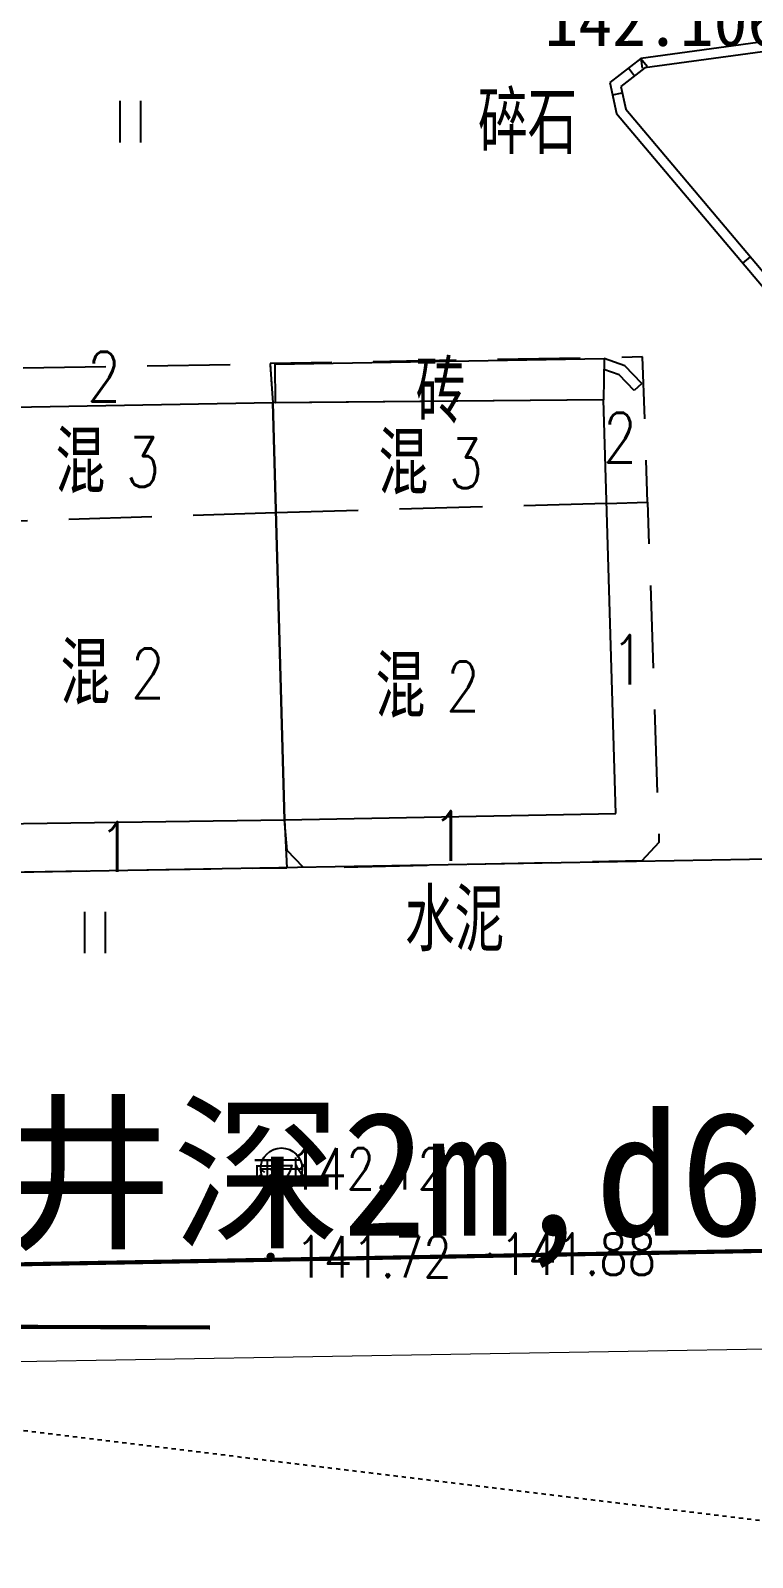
# Model space of a CAD drawing. Extents: x 529262 to 576451, y 2694391 to 2717535.
# Drawn here: x 564790.52 to 564807.95, y 2709664.16 to 2709701.02 of the extents above; entities that cross this region are included whole.
import ezdxf
from ezdxf.enums import TextEntityAlignment as Align
from ezdxf.xclip import XClip

# ---------------------------------------------------------------- set-up
doc = ezdxf.new("R2010")
doc.units = 0
doc.header["$XCLIPFRAME"] = 0
doc.linetypes.add('DASH', pattern=[0.35, 0.25, -0.1])
doc.linetypes.add('X5', pattern=[3, 2, -1])
for name, color, linetype in [('a红线图', 1, 'Continuous'), ('COMPONENT', 8, 'Continuous'), ('DLSS', 4, 'Continuous'), ('GCD', 8, 'Continuous'), ('GXYZ', 8, 'Continuous'), ('JMD', 8, 'Continuous'), ('KZD', 8, 'Continuous'), ('PP-COM', 7, 'Continuous'), ('RD-红线', 7, 'Continuous'), ('ZBTZ', 8, 'Continuous'), ('ZJ', 7, 'Continuous'), ('新建水沟', 7, 'Continuous')]:
    doc.layers.add(name, color=color, linetype=linetype)
doc.layers.add('现状管道深度（物探资料）', color=2, linetype='Continuous', plot=False)
doc.styles.add('HZ', font='rs.shx', dxfattribs={"width": 0.8, "bigfont": 'hztxt.shx'})
doc.styles.get("Standard").update_dxf_attribs({"font": '', "height": 2.5, "bigfont": 'smfs.shx'})
doc.styles.add('宋体', font='', dxfattribs={"width": 0.75})
doc.styles.add('等线体', font='simhei.ttf')
doc.styles.get('Standard').set_extended_font_data('FangSong_GB2312')
doc.styles.get('宋体').set_extended_font_data('SimSun')

# ---------------------------------------------------------------- blocks, each defined once
blk = doc.blocks.new('A$C19FD0107')
at = {"layer": 'RD-红线', "color": 8, "linetype": 'Continuous', "flags": 128}
blk.add_lwpolyline([(-5851.790195852518, 15296.32148194173), (-6220.865724943578, 15289.86454424309), (-6220.992736808956, 15289.86232218379)], dxfattribs=at)
blk = doc.blocks.new('GC200')
at = {"linetype": 'Continuous', "const_width": 0.2, "flags": 128}
blk.add_lwpolyline([(-0.1, 0, 1), (0.1, 0, 1)], format="xyb", close=True, dxfattribs=at)
blk = doc.blocks.new('gc121')
at = {"color": 8}
for p, q in [((-0.5, -1), (-0.5, 1)), ((0.5, -1), (0.5, 1))]:
    blk.add_line(p, q, dxfattribs=at)
blk = doc.blocks.new('gcbj0103')
for p, q in [((-1, 0), (1, 0)), ((-0.9009279699931144, 0.4339686542644392), (0.9009279699931144, 0.4339686542644392)), ((-0.8840719287007585, -0.4673508584386284), (0.8840719287007585, -0.4673508584386284))]:
    blk.add_line(p, q)
blk.add_circle((0, 0), 1)

msp = doc.modelspace()

# ---------------------------------------------------------------- linework, layer by layer
at = {"layer": 'a红线图', "color": 8, "linetype": 'Continuous', "lineweight": 0, "flags": 128}
msp.add_lwpolyline([(564727.3493957546, 2709667.839831631), (566620.3043044343, 2709699.42955209)], dxfattribs=at)
msp.add_lwpolyline([(564727.3493957546, 2709667.839831631), (566620.3043044343, 2709699.42955209)], dxfattribs=at)
at = {"layer": 'DLSS', "linetype": 'Continuous', "flags": 128}
msp.add_lwpolyline([(564808.9788908736, 2709688.064163013, 0.1, 0.1, 0), (564811.222, 2709673.401, 0.1, 0.1, 0), (564811.044, 2709673.211, 0.1, 0.1, 0), (564809.322, 2709671.579, 0.1, 0.1, 0), (564746.812, 2709670.449, 0, 0, 0)], format="xyseb", dxfattribs=at)
msp.add_lwpolyline([(564808.9788908736, 2709688.064163013, 0.1, 0.1, 0), (564811.222, 2709673.401, 0.1, 0.1, 0), (564811.044, 2709673.211, 0.1, 0.1, 0), (564809.322, 2709671.579, 0.1, 0.1, 0), (564746.812, 2709670.449, 0, 0, 0)], format="xyseb", dxfattribs=at)
at = {"layer": 'DLSS', "linetype": 'Continuous', "const_width": 0.1, "elevation": 24.55299999999998, "flags": 128}
msp.add_lwpolyline([(564705.5832439967, 2709669.984608654), (564794.857725061, 2709669.710870859)], dxfattribs=at)
at = {"layer": 'JMD', "linetype": 'Continuous'}
for p, q in [((564804.9592494417, 2709700.115838124), (564805.106420362, 2709699.926257745)), ((564804.9592494417, 2709700.115838124), (564805.106420362, 2709699.926257745)), ((564804.9592494417, 2709700.115838124), (564805.106420362, 2709699.926257745)), ((564804.9592494417, 2709700.115838124), (564805.106420362, 2709699.926257745)), ((564805.2596494417, 2709700.349038125), (564805.2918569864, 2709700.111209039)), ((564805.2596494417, 2709700.349038125), (564805.406820362, 2709700.159457745)), ((564805.2596494417, 2709700.349038125), (564805.2918569864, 2709700.111209039)), ((564805.2596494417, 2709700.349038125), (564805.406820362, 2709700.159457745)), ((564805.2596494417, 2709700.349038125), (564805.2918569864, 2709700.111209039)), ((564805.2596494417, 2709700.349038125), (564805.406820362, 2709700.159457745)), ((564805.2596494417, 2709700.349038125), (564805.2918569864, 2709700.111209039)), ((564805.2596494417, 2709700.349038125), (564805.406820362, 2709700.159457745)), ((564804.5738494417, 2709699.465238125), (564804.8084026912, 2709699.516078789)), ((564804.5738494417, 2709699.465238125), (564804.8084026912, 2709699.516078789)), ((564804.5738494417, 2709699.465238125), (564804.8084026912, 2709699.516078789)), ((564804.5738494417, 2709699.465238125), (564804.8084026912, 2709699.516078789)), ((564807.7207694837, 2709695.403345255), (564807.9041343977, 2709695.558191334)), ((564807.7207694837, 2709695.403345255), (564807.9041343977, 2709695.558191334)), ((564807.7207694837, 2709695.403345255), (564807.9041343977, 2709695.558191334)), ((564807.7207694837, 2709695.403345255), (564807.9041343977, 2709695.558191334)), ((564805.2776494417, 2709692.499038124, 142.188), (564805.0970814918, 2709692.326135795)), ((564805.2776494417, 2709692.499038124, 142.188), (564805.0970814918, 2709692.326135795)), ((564805.2776494417, 2709692.499038124, 142.188), (564805.0970814918, 2709692.326135795)), ((564805.2776494417, 2709692.499038124, 142.188), (564805.0970814918, 2709692.326135795))]:
    msp.add_line(p, q, dxfattribs=at)
at = {"layer": 'JMD', "linetype": 'Continuous', "flags": 128}
for points in [[(564810.1406494417, 2709701.010038124), (564805.2596494417, 2709700.349038125)], [(564810.1406494417, 2709701.010038124), (564805.2596494417, 2709700.349038125)], [(564810.1406494417, 2709701.010038124), (564805.2596494417, 2709700.349038125)], [(564810.1406494417, 2709701.010038124), (564805.2596494417, 2709700.349038125)], [(564810.1544285298, 2709700.7697134), (564805.355827574, 2709700.119872132)], [(564810.1544285298, 2709700.7697134), (564805.355827574, 2709700.119872132)], [(564810.1544285298, 2709700.7697134), (564805.355827574, 2709700.119872132)], [(564810.1544285298, 2709700.7697134), (564805.355827574, 2709700.119872132)], [(564805.2596494417, 2709700.349038125), (564804.5086494418, 2709699.766038124)], [(564805.2596494417, 2709700.349038125), (564804.5086494418, 2709699.766038124)], [(564805.2596494417, 2709700.349038125), (564804.5086494418, 2709699.766038124)], [(564805.2596494417, 2709700.349038125), (564804.5086494418, 2709699.766038124)], [(564805.3558275739, 2709700.119872132), (564804.7752236283, 2709699.669150294)], [(564805.3558275739, 2709700.119872132), (564804.7752236283, 2709699.669150294)], [(564805.3558275739, 2709700.119872132), (564804.7752236283, 2709699.669150294)], [(564805.3558275739, 2709700.119872132), (564804.7752236283, 2709699.669150294)], [(564804.5086494418, 2709699.766038124), (564804.6716494417, 2709699.014038125)], [(564804.5086494418, 2709699.766038124), (564804.6716494417, 2709699.014038125)], [(564804.5086494418, 2709699.766038124), (564804.6716494417, 2709699.014038125)], [(564804.5086494418, 2709699.766038124), (564804.6716494417, 2709699.014038125)], [(564804.7752236284, 2709699.669150294), (564804.8935502035, 2709699.123251002)], [(564804.7752236284, 2709699.669150294), (564804.8935502035, 2709699.123251002)], [(564804.7752236284, 2709699.669150294), (564804.8935502035, 2709699.123251002)], [(564804.7752236284, 2709699.669150294), (564804.8935502035, 2709699.123251002)], [(564804.6716494417, 2709699.014038125), (564817.3986494417, 2709683.943038125)], [(564804.6716494417, 2709699.014038125), (564817.3986494417, 2709683.943038125)], [(564804.6716494417, 2709699.014038125), (564817.3986494417, 2709683.943038125)], [(564804.6716494417, 2709699.014038125), (564817.3986494417, 2709683.943038125)], [(564804.8935502035, 2709699.123251002), (564817.5820143557, 2709684.097884204)], [(564804.8935502035, 2709699.123251002), (564817.5820143557, 2709684.097884204)], [(564804.8935502035, 2709699.123251002), (564817.5820143557, 2709684.097884204)], [(564804.8935502035, 2709699.123251002), (564817.5820143557, 2709684.097884204)], [(564805.2776494417, 2709692.499038124), (564804.8716494417, 2709692.923038125), (564804.3706494417, 2709693.103038125)], [(564805.2776494417, 2709692.499038124), (564804.8716494417, 2709692.923038125), (564804.3706494417, 2709693.103038125)], [(564805.2776494417, 2709692.499038124), (564804.8716494417, 2709692.923038125), (564804.3706494417, 2709693.103038125)], [(564805.2776494417, 2709692.499038124), (564804.8716494417, 2709692.923038125), (564804.3706494417, 2709693.103038125)], [(564805.0970814918, 2709692.326135795), (564804.7317626468, 2709692.707651042), (564804.3672189299, 2709692.838624833)], [(564805.0970814918, 2709692.326135795), (564804.7317626468, 2709692.707651042), (564804.3672189299, 2709692.838624833)], [(564805.0970814918, 2709692.326135795), (564804.7317626468, 2709692.707651042), (564804.3672189299, 2709692.838624833)], [(564805.0970814918, 2709692.326135795), (564804.7317626468, 2709692.707651042), (564804.3672189299, 2709692.838624833)]]:
    msp.add_lwpolyline(points, dxfattribs=at)
at = {"layer": 'JMD', "linetype": 'X5', "elevation": 141.084, "flags": 128}
for points in [[(564804.4315075804, 2709689.602129368), (564805.4194557274, 2709689.635347628), (564805.3016494417, 2709693.139038125), (564796.3096494417, 2709692.978038125), (564796.3726494417, 2709692.035038125)], [(564804.4315075804, 2709689.602129368), (564805.4194557274, 2709689.635347628), (564805.3016494417, 2709693.139038125), (564796.3096494417, 2709692.978038125), (564796.3726494417, 2709692.035038125)], [(564804.4315075804, 2709689.602129368), (564805.4194557274, 2709689.635347628), (564805.3016494417, 2709693.139038125), (564796.3096494417, 2709692.978038125), (564796.3726494417, 2709692.035038125)], [(564804.4315075804, 2709689.602129368), (564805.4194557274, 2709689.635347628), (564805.3016494417, 2709693.139038125), (564796.3096494417, 2709692.978038125), (564796.3726494417, 2709692.035038125)], [(564788.2986494417, 2709691.888038124), (564788.2992788962, 2709691.868427292), (564788.3346494418, 2709692.842038125), (564796.3096494417, 2709692.978038125), (564796.3726494417, 2709692.035038125)], [(564788.2986494417, 2709691.888038124), (564788.2992788962, 2709691.868427292), (564788.3346494418, 2709692.842038125), (564796.3096494417, 2709692.978038125), (564796.3726494417, 2709692.035038125)], [(564796.447311941, 2709689.377791861), (564788.3875250228, 2709689.119094554)], [(564796.447311941, 2709689.377791861), (564788.3875250228, 2709689.119094554)], [(564796.447311941, 2709689.377791861), (564788.3875250228, 2709689.119094554)], [(564796.447311941, 2709689.377791861), (564788.3875250228, 2709689.119094554)], [(564804.4315075804, 2709689.602129368), (564796.447311941, 2709689.377791861)], [(564804.4315075804, 2709689.602129368), (564796.447311941, 2709689.377791861)], [(564804.4315075804, 2709689.602129368), (564796.447311941, 2709689.377791861)], [(564804.4315075804, 2709689.602129368), (564796.447311941, 2709689.377791861)], [(564804.4315075804, 2709689.602129368), (564805.4194557274, 2709689.635347628), (564805.6956494417, 2709681.421038125), (564805.2786494417, 2709680.979038124), (564797.1376494417, 2709680.796038125), (564796.7156494417, 2709681.228038125), (564796.6556494418, 2709681.963038125)], [(564804.4315075804, 2709689.602129368), (564805.4194557274, 2709689.635347628), (564805.6956494417, 2709681.421038125), (564805.2786494417, 2709680.979038124), (564797.1376494417, 2709680.796038125), (564796.7156494417, 2709681.228038125), (564796.6556494418, 2709681.963038125)], [(564804.4315075804, 2709689.602129368), (564805.4194557274, 2709689.635347628), (564805.6956494417, 2709681.421038125), (564805.2786494417, 2709680.979038124), (564797.1376494417, 2709680.796038125), (564796.7156494417, 2709681.228038125), (564796.6556494418, 2709681.963038125)], [(564804.4315075804, 2709689.602129368), (564805.4194557274, 2709689.635347628), (564805.6956494417, 2709681.421038125), (564805.2786494417, 2709680.979038124), (564797.1376494417, 2709680.796038125), (564796.7156494417, 2709681.228038125), (564796.6556494418, 2709681.963038125)], [(564796.6556494418, 2709681.963038125), (564796.7106494417, 2709680.802038125), (564788.6526494417, 2709680.679038125), (564788.6206494417, 2709681.856038125)], [(564796.6556494418, 2709681.963038125), (564796.7106494417, 2709680.802038125), (564788.6526494417, 2709680.679038125), (564788.6206494417, 2709681.856038125)], [(564796.6556494418, 2709681.963038125), (564796.7106494417, 2709680.802038125), (564788.6526494417, 2709680.679038125), (564788.6206494417, 2709681.856038125)], [(564796.6556494418, 2709681.963038125), (564796.7106494417, 2709680.802038125), (564788.6526494417, 2709680.679038125), (564788.6206494417, 2709681.856038125)]]:
    msp.add_lwpolyline(points, dxfattribs=at)
at = {"layer": 'JMD', "linetype": 'Continuous', "flags": 128}
for points, elevation in [([(564804.3706494417, 2709693.103038125), (564804.3576494417, 2709692.101038124), (564796.4333404738, 2709692.035539766), (564796.4256494417, 2709692.966038125)], 142.032), ([(564804.3706494417, 2709693.103038125), (564804.3576494417, 2709692.101038124), (564796.4333404738, 2709692.035539766), (564796.4256494417, 2709692.966038125)], 142.032), ([(564804.3706494417, 2709693.103038125), (564804.3576494417, 2709692.101038124), (564796.4333404738, 2709692.035539766), (564796.4256494417, 2709692.966038125)], 142.032), ([(564804.3706494417, 2709693.103038125), (564804.3576494417, 2709692.101038124), (564796.4333404738, 2709692.035539766), (564796.4256494417, 2709692.966038125)], 142.032), ([(564796.6556494418, 2709681.963038125), (564796.3726494417, 2709692.035038125), (564788.2986494417, 2709691.888038124), (564788.6206494417, 2709681.856038125)], 141.084), ([(564796.6556494418, 2709681.963038125), (564796.3726494417, 2709692.035038125), (564788.2986494417, 2709691.888038124), (564788.6206494417, 2709681.856038125)], 141.084), ([(564796.6556494418, 2709681.963038125), (564796.3726494417, 2709692.035038125), (564788.2986494417, 2709691.888038124), (564788.6206494417, 2709681.856038125)], 141.084), ([(564796.6556494418, 2709681.963038125), (564796.3726494417, 2709692.035038125), (564788.2986494417, 2709691.888038124), (564788.6206494417, 2709681.856038125)], 141.084), ([(564804.6526494417, 2709682.120038125), (564804.3576494417, 2709692.101038124), (564796.3726494417, 2709692.035038125), (564796.6556494418, 2709681.963038125)], 141.084), ([(564804.6526494417, 2709682.120038125), (564804.3576494417, 2709692.101038124), (564796.3726494417, 2709692.035038125), (564796.6556494418, 2709681.963038125)], 141.084), ([(564804.6526494417, 2709682.120038125), (564804.3576494417, 2709692.101038124), (564796.3726494417, 2709692.035038125), (564796.6556494418, 2709681.963038125)], 141.084), ([(564804.6526494417, 2709682.120038125), (564804.3576494417, 2709692.101038124), (564796.3726494417, 2709692.035038125), (564796.6556494418, 2709681.963038125)], 141.084)]:
    msp.add_lwpolyline(points, close=True, dxfattribs=dict(at, elevation=elevation))
at = {"layer": '新建水沟', "color": 5, "linetype": 'DASH', "ltscale": 0.1, "elevation": 143.04}
msp.add_lwpolyline([(564692.6549782073, 2710239.775258375), (564722.4044017103, 2710203.912221867), (564749.0867903811, 2710144.576867867), (564801.3206600811, 2710058.695787939), (564858.9398918812, 2709973.727736367), (564856.6401618242, 2709887.325410647), (564736.4822558811, 2709870.316344867), (564671.8014458811, 2709755.330911867), (564665.7163470846, 2709733.47797358), (564684.3421561312, 2709714.784284867), (564705.3551383811, 2709682.443583367), (564764.1494426312, 2709670.421762367), (564829.5388998812, 2709662.444288367), (564838.0109318811, 2709659.606018867), (564818.7671748811, 2709548.337322867)], dxfattribs=at)
msp.add_lwpolyline([(564692.6549782073, 2710239.775258375), (564722.4044017103, 2710203.912221867), (564749.0867903811, 2710144.576867867), (564801.3206600811, 2710058.695787939), (564858.9398918812, 2709973.727736367), (564856.6401618242, 2709887.325410647), (564736.4822558811, 2709870.316344867), (564671.8014458811, 2709755.330911867), (564665.7163470846, 2709733.47797358), (564684.3421561312, 2709714.784284867), (564705.3551383811, 2709682.443583367), (564764.1494426312, 2709670.421762367), (564829.5388998812, 2709662.444288367), (564838.0109318811, 2709659.606018867), (564818.7671748811, 2709548.337322867)], dxfattribs=at)
msp.add_lwpolyline([(564692.6549782073, 2710239.775258375), (564722.4044017103, 2710203.912221867), (564749.0867903811, 2710144.576867867), (564801.3206600811, 2710058.695787939), (564858.9398918812, 2709973.727736367), (564856.6401618242, 2709887.325410647), (564736.4822558811, 2709870.316344867), (564671.8014458811, 2709755.330911867), (564665.7163470846, 2709733.47797358), (564684.3421561312, 2709714.784284867), (564705.3551383811, 2709682.443583367), (564764.1494426312, 2709670.421762367), (564829.5388998812, 2709662.444288367), (564838.0109318811, 2709659.606018867), (564818.7671748811, 2709548.337322867)], dxfattribs=at)

# ---------------------------------------------------------------- block references
at = {"layer": 'COMPONENT', "linetype": 'Continuous', "xscale": 0.5, "yscale": 0.5}
msp.add_blockref('gcbj0103', (564796.5791314337, 2709673.543248433), dxfattribs=at)
at = {"layer": 'GCD', "linetype": 'Continuous'}
ref = msp.add_blockref('GC200', (564796.5406241686, 2709673.541061415, 142.12), dxfattribs=dict(at, xscale=0.1999999999534339, yscale=0.1999999999534339, zscale=0.1999999999534339))
ref.add_attrib('height', '142.12', dxfattribs={"linetype": 'Continuous', "height": 1, "style": 'HZ', "width": 0.8}).set_placement((564796.7806241686, 2709673.541061415, 142.12), align=Align.MIDDLE_LEFT)
ref = msp.add_blockref('GC200', (564796.5406241686, 2709673.541061415, 142.12), dxfattribs=dict(at, xscale=0.1999999999534339, yscale=0.1999999999534339, zscale=0.1999999999534339))
ref.add_attrib('height', '142.12', dxfattribs={"linetype": 'Continuous', "height": 1, "style": 'HZ', "width": 0.8}).set_placement((564796.7806241686, 2709673.541061415, 142.12), align=Align.MIDDLE_LEFT)
at = {"layer": 'GCD', "color": 3, "linetype": 'Continuous'}
ref = msp.add_blockref('GC200', (564796.3186552576, 2709671.41818991, 141.719), dxfattribs=dict(at, xscale=0.5, yscale=0.5, zscale=0.5))
ref.add_attrib('height', '141.72', dxfattribs={"linetype": 'Continuous', "height": 1, "style": 'HZ', "width": 0.8}).set_placement((564796.9186552576, 2709671.41818991, 141.719), align=Align.MIDDLE_LEFT)
ref = msp.add_blockref('GC200', (564796.3186552576, 2709671.41818991, 141.719), dxfattribs=dict(at, xscale=0.5, yscale=0.5, zscale=0.5))
ref.add_attrib('height', '141.72', dxfattribs={"linetype": 'Continuous', "height": 1, "style": 'HZ', "width": 0.8}).set_placement((564796.9186552576, 2709671.41818991, 141.719), align=Align.MIDDLE_LEFT)
at = {"layer": 'GCD', "linetype": 'Continuous'}
ref = msp.add_blockref('GC200', (564801.6126241685, 2709671.480061415, 141.876), dxfattribs=dict(at, xscale=0.1999999999534339, yscale=0.1999999999534339, zscale=0.1999999999534339))
ref.add_attrib('height', '141.88', dxfattribs={"linetype": 'Continuous', "height": 1, "style": 'HZ', "width": 0.8}).set_placement((564801.8526241685, 2709671.480061415, 141.876), align=Align.MIDDLE_LEFT)
ref = msp.add_blockref('GC200', (564801.6126241685, 2709671.480061415, 141.876), dxfattribs=dict(at, xscale=0.1999999999534339, yscale=0.1999999999534339, zscale=0.1999999999534339))
ref.add_attrib('height', '141.88', dxfattribs={"linetype": 'Continuous', "height": 1, "style": 'HZ', "width": 0.8}).set_placement((564801.8526241685, 2709671.480061415, 141.876), align=Align.MIDDLE_LEFT)
at = {"layer": 'PP-COM'}
ref = msp.add_blockref('A$C19FD0107', (570997.9927985519, 2694390.602628201), dxfattribs=at)
XClip(ref).set_block_clipping_path([(-9366.438313488383, 14428.60439108219), (-3328.44807433628, 17452.748486375436)])
at = {"layer": 'ZBTZ', "linetype": 'Continuous', "xscale": 0.5, "yscale": 0.5}
for p in [(564792.9321879075, 2709698.820207264), (564792.9321879075, 2709698.820207264), (564792.0858423571, 2709679.246055448), (564792.0858423571, 2709679.246055448)]:
    msp.add_blockref('gc121', p, dxfattribs=at)

# ---------------------------------------------------------------- texts
at = {"layer": 'GXYZ', "linetype": 'Continuous', "style": '宋体'}
msp.add_text('雨水', height=0.5, dxfattribs=at).set_placement((564796.581360597, 2709673.502851496), align=Align.MIDDLE)
at = {"layer": 'JMD', "linetype": 'Continuous', "style": 'HZ', "width": 0.8}
for s, p in [('2', (564791.8839408092, 2709692.665690783)), ('2', (564791.8839408092, 2709692.665690783)), ('2', (564804.3445479246, 2709691.19199523)), ('2', (564804.3445479246, 2709691.19199523)), ('2', (564804.3445479246, 2709691.19199523)), ('2', (564804.3445479246, 2709691.19199523)), ('3', (564792.8234823062, 2709690.604032082)), ('3', (564792.8234823062, 2709690.604032082)), ('3', (564800.6227593955, 2709690.572224232)), ('3', (564800.6227593955, 2709690.572224232)), ('3', (564800.6227593955, 2709690.572224232)), ('3', (564800.6227593955, 2709690.572224232)), ('1', (564804.53540386, 2709685.82859364)), ('1', (564804.53540386, 2709685.82859364)), ('1', (564804.53540386, 2709685.82859364)), ('1', (564804.53540386, 2709685.82859364)), ('2', (564792.9429151133, 2709685.503049737)), ('2', (564792.9429151133, 2709685.503049737)), ('2', (564800.5511872557, 2709685.184984017)), ('2', (564800.5511872557, 2709685.184984017)), ('2', (564800.5511872557, 2709685.184984017)), ('2', (564800.5511872557, 2709685.184984017)), ('1', (564800.21577143, 2709681.577001369)), ('1', (564800.21577143, 2709681.577001369)), ('1', (564800.21577143, 2709681.577001369)), ('1', (564800.21577143, 2709681.577001369)), ('1', (564792.1623783194, 2709681.310999042)), ('1', (564792.1623783194, 2709681.310999042))]:
    msp.add_text(s, height=1.2, dxfattribs=at).set_placement(p, align=Align.MIDDLE_LEFT)
for s, p in [('砖', (564801.0218861495, 2709692.292072528)), ('砖', (564801.0218861495, 2709692.292072528)), ('砖', (564801.0218861495, 2709692.292072528)), ('砖', (564801.0218861495, 2709692.292072528)), ('混', (564792.3234823062, 2709690.604032082)), ('混', (564792.3234823062, 2709690.604032082)), ('混', (564800.1227593955, 2709690.572224232)), ('混', (564800.1227593955, 2709690.572224232)), ('混', (564800.1227593955, 2709690.572224232)), ('混', (564800.1227593955, 2709690.572224232)), ('混', (564792.4429151133, 2709685.503049737)), ('混', (564792.4429151133, 2709685.503049737)), ('混', (564800.0511872557, 2709685.184984017)), ('混', (564800.0511872557, 2709685.184984017)), ('混', (564800.0511872557, 2709685.184984017)), ('混', (564800.0511872557, 2709685.184984017))]:
    msp.add_text(s, height=1.5, dxfattribs=at).set_placement(p, align=Align.MIDDLE_RIGHT)
at = {"layer": 'KZD', "linetype": 'Continuous', "style": '等线体'}
msp.add_text('142.106', height=1.2, dxfattribs=at).set_placement((564805.790773365, 2709701.238630514), align=Align.MIDDLE)
msp.add_text('142.106', height=1.2, dxfattribs=at).set_placement((564805.790773365, 2709701.238630514), align=Align.MIDDLE)
msp.add_text('142.106', height=1.2, dxfattribs=at).set_placement((564805.790773365, 2709701.238630514), align=Align.MIDDLE)
msp.add_text('142.106', height=1.2, dxfattribs=at).set_placement((564805.790773365, 2709701.238630514), align=Align.MIDDLE)
at = {"layer": 'ZJ', "color": 8, "linetype": 'Continuous', "style": 'HZ', "width": 0.8}
for s, p in [('碎石', (564802.5240587564, 2709698.869403737)), ('碎石', (564802.5240587564, 2709698.869403737)), ('碎石', (564802.5240587564, 2709698.869403737)), ('碎石', (564802.5240587564, 2709698.869403737)), ('水泥', (564800.7623060175, 2709679.619628613)), ('水泥', (564800.7623060175, 2709679.619628613)), ('水泥', (564800.7623060175, 2709679.619628613)), ('水泥', (564800.7623060175, 2709679.619628613))]:
    msp.add_text(s, height=1.5, dxfattribs=at).set_placement(p, align=Align.MIDDLE)
at = {"layer": '现状管道深度（物探资料）'}
msp.add_text('污水井深2m,d600', height=3, dxfattribs=at).set_placement((564796.998779746, 2709673.423530797), align=Align.MIDDLE_CENTER)

doc.saveas('drawing.dxf')
